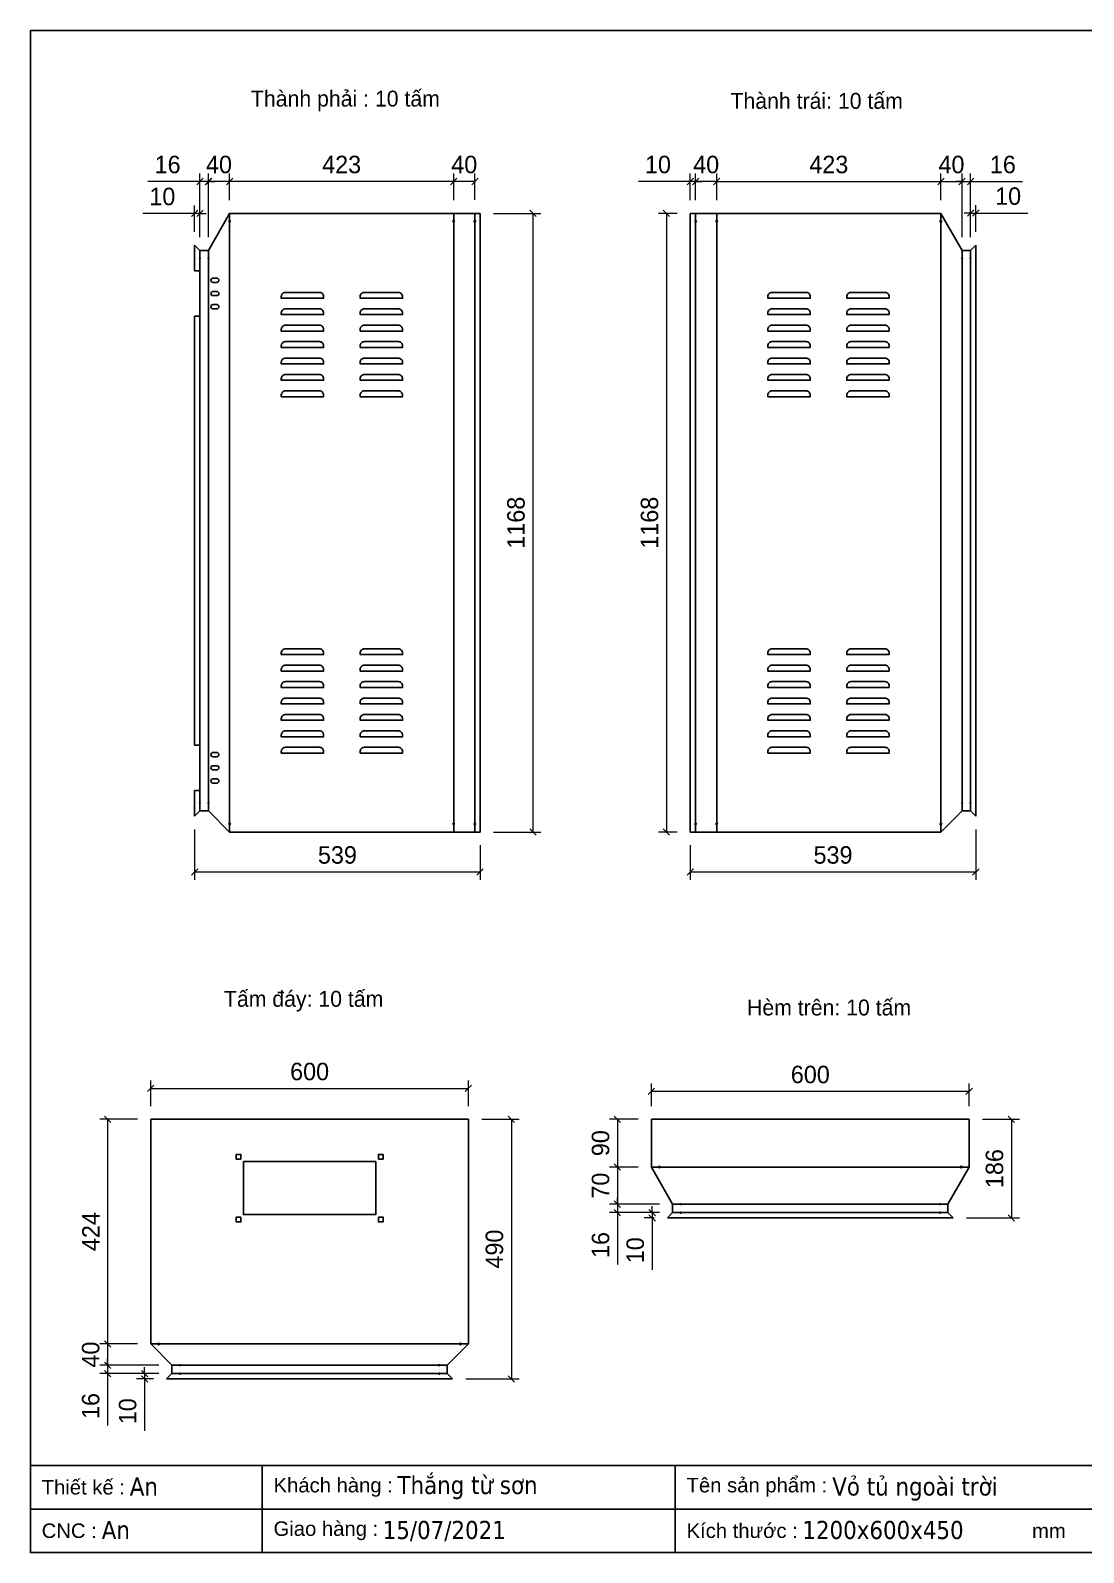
# Model space of a CAD drawing. Header units: millimetres. Extents: x 0 to 4065, y 0 to 2874.
# Drawn here: x 0 to 1989, y 0 to 2874 of the extents above; entities that cross this region are included whole.
import ezdxf
from ezdxf.enums import TextEntityAlignment as Align

# ---------------------------------------------------------------- set-up
doc = ezdxf.new("R2010")
doc.units = ezdxf.units.MM
doc.layers.add('CNC', color=7, linetype='Continuous')
doc.styles.add('Arial', font='arial.ttf')
doc.styles.add('Tahoma (Input Text)', font='tahoma.ttf')
doc.dimstyles.new('Dim-33', dxfattribs={"dimtxt": 33, "dimasz": 12, "dimexe": 15, "dimexo": 25, "dimgap": 15, "dimtad": 1, "dimdec": 0, "dimtxsty": 'Standard', "dimblk": 'OBLIQUE', "dimcen": 10, "dimclrd": 5, "dimclre": 5, "dimclrt": 3, "dimazin": 3, "dimtfac": 1, "dimtdec": 0, "dimtmove": 0, "dimatfit": 3, "dimldrblk": 'OPEN30', "dimlwd": 9, "dimlwe": 9})

# ---------------------------------------------------------------- blocks, each defined once
blk = doc.blocks.new('khungtenAsean2')
at = {"color": 7}
for p, q in [((2970, -1980), (0, -1980)), ((320, -1980), (320, -2100)), ((890, -1980), (890, -2100)), ((2020, -2040), (0, -2040))]:
    blk.add_line(p, q, dxfattribs=at)
blk.add_lwpolyline([(0, 0), (2970, 0), (2970, -2100), (0, -2100)], close=True, dxfattribs=at)
at = {"color": 2, "char_height": 20, "width": 917.634, "attachment_point": 4, "style": 'Arial'}
for s, insert in [('  Tên sản phẩm :', (890, -2010)), ('  Thiết kế :', (0, -2010)), ('  Khách hàng :', (320, -2010)), ('  Giao hàng :', (320, -2070)), ('  CNC :', (0, -2070)), ('  Kích thước :', (890, -2070)), ('mm', (1382.3, -2070))]:
    blk.add_mtext(s, dxfattribs=dict(at, insert=insert))
at = {"color": 1, "style": 'Tahoma (Input Text)', "flags": 8}
for tag, p in [('#03', (506.6, -2019.3)), ('#01', (137.1, -2021.3)), ('#05', (1106.6, -2021.3)), ('#07', (1834.7, -2021.3)), ('#09', (2146.7, -2021.3)), ('#02', (98.5, -2081.3)), ('#04', (486.1, -2081.3)), ('#06', (1065.3, -2081.3)), ('#08', (1817.4, -2081.3)), ('#10', (2146.7, -2081.3))]:
    blk.add_attdef(tag, p, '', height=25, dxfattribs=at)
blk.add_attdef('#11', text='', height=25, dxfattribs=at).set_placement((2915, -2067.3), align=Align.CENTER)
blk = doc.blocks.new('f3daunguoc')
at = {"layer": 'CNC', "color": 2, "lineweight": -3}
blk.add_circle((0, 0), 1.5, dxfattribs=at)
blk = doc.blocks.new('f2dauxuoi')
at = {"layer": 'CNC', "color": 2, "lineweight": -3}
blk.add_circle((0, 0), 1, dxfattribs=at)
blk = doc.blocks.new('*D6')
at = {"color": 0, "linetype": 'ByBlock', "lineweight": -2}
for p, q in [((1302.3, 2594.8), (1290.3, 2582.8)), ((1713.6, 2582.8), (1725.6, 2594.8))]:
    blk.add_line(p, q, dxfattribs=at)
at = {"color": 5, "lineweight": 9, "transparency": 16777216}
for p, q in [((1296.3, 2553.5), (1296.3, 2603.8)), ((1296.3, 2588.8), (1719.6, 2588.8)), ((1719.6, 2553.5), (1719.6, 2603.8))]:
    blk.add_line(p, q, dxfattribs=at)
at = {"layer": 'Defpoints', "color": 0, "transparency": 16777216}
for p in [(1719.6, 2588.8), (1296.3, 2528.5), (1719.6, 2528.5)]:
    blk.add_point(p, dxfattribs=at)
at = {"color": 3, "transparency": 16777216, "insert": (1507.9, 2620.7), "char_height": 33, "attachment_point": 5}
blk.add_mtext('423', dxfattribs=at)
blk = doc.blocks.new('_Oblique')
at = {"color": 0, "linetype": 'ByBlock', "lineweight": -2}
blk.add_line((-0.5, -0.5), (0.5, 0.5), dxfattribs=at)
blk = doc.blocks.new('_Open30')
at = {"color": 0, "linetype": 'ByBlock', "lineweight": -2}
for p, q in [((-1, 0.27), (0, 0)), ((0, 0), (-1, -0.27)), ((0, 0), (-1, 0))]:
    blk.add_line(p, q, dxfattribs=at)
blk = doc.blocks.new('*D7')
at = {"color": 0, "linetype": 'ByBlock', "lineweight": -2}
for p, q in [((1262.3, 2594.8), (1250.3, 2582.8)), ((1290.3, 2582.8), (1302.3, 2594.8))]:
    blk.add_line(p, q, dxfattribs=at)
at = {"color": 5, "lineweight": 9, "transparency": 16777216}
for p, q in [((1256.3, 2553.5), (1256.3, 2603.8)), ((1296.3, 2588.8), (1256.3, 2588.8)), ((1296.3, 2553.5), (1296.3, 2603.8))]:
    blk.add_line(p, q, dxfattribs=at)
at = {"layer": 'Defpoints', "color": 0, "transparency": 16777216}
for p in [(1256.3, 2588.8), (1256.3, 2528.5), (1296.3, 2528.5)]:
    blk.add_point(p, dxfattribs=at)
at = {"color": 3, "transparency": 16777216, "insert": (1276.3, 2620.7), "char_height": 33, "attachment_point": 5}
blk.add_mtext('40', dxfattribs=at)
blk = doc.blocks.new('*D8')
at = {"color": 5, "lineweight": 9, "transparency": 16777216}
for p, q in [((1246.3, 2588.8), (1148.2, 2588.8)), ((1246.3, 2553.5), (1246.3, 2603.8)), ((1256.3, 2588.8), (1246.3, 2588.8)), ((1256.3, 2553.5), (1256.3, 2603.8)), ((1256.3, 2588.8), (1268.3, 2588.8))]:
    blk.add_line(p, q, dxfattribs=at)
at = {"color": 0, "linetype": 'ByBlock', "lineweight": -2}
for p, q in [((1240.3, 2582.8), (1252.3, 2594.8)), ((1262.3, 2594.8), (1250.3, 2582.8))]:
    blk.add_line(p, q, dxfattribs=at)
at = {"layer": 'Defpoints', "color": 0, "transparency": 16777216}
for p in [(1246.3, 2588.8), (1246.3, 2528.5), (1256.3, 2528.5)]:
    blk.add_point(p, dxfattribs=at)
at = {"color": 3, "transparency": 16777216, "insert": (1185.2, 2620.7), "char_height": 33, "attachment_point": 5}
blk.add_mtext('10', dxfattribs=at)
blk = doc.blocks.new('*D9')
at = {"color": 0, "linetype": 'ByBlock', "lineweight": -2}
for p, q in [((1725.6, 2594.8), (1713.6, 2582.8)), ((1753.6, 2582.8), (1765.6, 2594.8))]:
    blk.add_line(p, q, dxfattribs=at)
at = {"color": 5, "lineweight": 9, "transparency": 16777216}
for p, q in [((1719.6, 2553.5), (1719.6, 2603.8)), ((1719.6, 2588.8), (1759.6, 2588.8)), ((1759.6, 2483.5), (1759.6, 2603.8))]:
    blk.add_line(p, q, dxfattribs=at)
at = {"layer": 'Defpoints', "color": 0, "transparency": 16777216}
for p in [(1759.6, 2588.8), (1719.6, 2528.5), (1759.6, 2458.5)]:
    blk.add_point(p, dxfattribs=at)
at = {"color": 3, "transparency": 16777216, "insert": (1739.6, 2620.7), "char_height": 33, "attachment_point": 5}
blk.add_mtext('40', dxfattribs=at)
blk = doc.blocks.new('*D10')
at = {"color": 5, "lineweight": 9, "transparency": 16777216}
for p, q in [((1759.6, 2588.8), (1747.6, 2588.8)), ((1759.6, 2483.5), (1759.6, 2603.8)), ((1759.6, 2588.8), (1775.6, 2588.8)), ((1775.6, 2483.5), (1775.6, 2603.8)), ((1775.6, 2588.8), (1873.7, 2588.8))]:
    blk.add_line(p, q, dxfattribs=at)
at = {"color": 0, "linetype": 'ByBlock', "lineweight": -2}
for p, q in [((1753.6, 2582.8), (1765.6, 2594.8)), ((1781.6, 2594.8), (1769.6, 2582.8))]:
    blk.add_line(p, q, dxfattribs=at)
at = {"layer": 'Defpoints', "color": 0, "transparency": 16777216}
for p in [(1775.6, 2588.8), (1759.6, 2458.5), (1775.6, 2458.5)]:
    blk.add_point(p, dxfattribs=at)
at = {"color": 3, "transparency": 16777216, "insert": (1836.6, 2620.7), "char_height": 33, "attachment_point": 5}
blk.add_mtext('16', dxfattribs=at)
blk = doc.blocks.new('*D11')
at = {"color": 5, "lineweight": 9, "transparency": 16777216}
for p, q in [((1775.6, 2529.2), (1763.6, 2529.2)), ((1775.6, 2483.5), (1775.6, 2544.2)), ((1775.6, 2529.2), (1785.6, 2529.2)), ((1785.6, 2493.5), (1785.6, 2544.2)), ((1785.6, 2529.2), (1883.6, 2529.2))]:
    blk.add_line(p, q, dxfattribs=at)
at = {"color": 0, "linetype": 'ByBlock', "lineweight": -2}
for p, q in [((1769.6, 2523.2), (1781.6, 2535.2)), ((1791.6, 2535.2), (1779.6, 2523.2))]:
    blk.add_line(p, q, dxfattribs=at)
at = {"layer": 'Defpoints', "color": 0, "transparency": 16777216}
for p in [(1785.6, 2529.2), (1775.6, 2458.5), (1785.6, 2468.5)]:
    blk.add_point(p, dxfattribs=at)
at = {"color": 3, "transparency": 16777216, "insert": (1846.6, 2561), "char_height": 33, "attachment_point": 5}
blk.add_mtext('10', dxfattribs=at)
blk = doc.blocks.new('*D12')
at = {"color": 0, "linetype": 'ByBlock', "lineweight": -2}
for p, q in [((805.4, 2594.8), (793.4, 2582.8)), ((833.4, 2582.8), (845.4, 2594.8))]:
    blk.add_line(p, q, dxfattribs=at)
at = {"color": 5, "lineweight": 9, "transparency": 16777216}
for p, q in [((799.4, 2553.5), (799.4, 2603.8)), ((839.4, 2588.8), (799.4, 2588.8)), ((839.4, 2554.2), (839.4, 2603.8))]:
    blk.add_line(p, q, dxfattribs=at)
at = {"layer": 'Defpoints', "color": 0, "transparency": 16777216}
for p in [(799.4, 2588.8), (839.4, 2529.2), (799.4, 2528.5)]:
    blk.add_point(p, dxfattribs=at)
at = {"color": 3, "transparency": 16777216, "insert": (819.4, 2620.7), "char_height": 33, "attachment_point": 5}
blk.add_mtext('40', dxfattribs=at)
blk = doc.blocks.new('*D13')
at = {"color": 0, "linetype": 'ByBlock', "lineweight": -2}
for p, q in [((382.1, 2594.8), (370.1, 2582.8)), ((793.4, 2582.8), (805.4, 2594.8))]:
    blk.add_line(p, q, dxfattribs=at)
at = {"color": 5, "lineweight": 9, "transparency": 16777216}
for p, q in [((376.1, 2553.5), (376.1, 2603.8)), ((799.4, 2588.8), (376.1, 2588.8)), ((799.4, 2553.5), (799.4, 2603.8))]:
    blk.add_line(p, q, dxfattribs=at)
at = {"layer": 'Defpoints', "color": 0, "transparency": 16777216}
for p in [(376.1, 2588.8), (376.1, 2528.5), (799.4, 2528.5)]:
    blk.add_point(p, dxfattribs=at)
at = {"color": 3, "transparency": 16777216, "insert": (587.8, 2620.7), "char_height": 33, "attachment_point": 5}
blk.add_mtext('423', dxfattribs=at)
blk = doc.blocks.new('*D14')
at = {"color": 0, "linetype": 'ByBlock', "lineweight": -2}
for p, q in [((342.1, 2594.8), (330.1, 2582.8)), ((370.1, 2582.8), (382.1, 2594.8))]:
    blk.add_line(p, q, dxfattribs=at)
at = {"color": 5, "lineweight": 9, "transparency": 16777216}
for p, q in [((336.1, 2483.5), (336.1, 2603.8)), ((376.1, 2588.8), (336.1, 2588.8)), ((376.1, 2553.5), (376.1, 2603.8))]:
    blk.add_line(p, q, dxfattribs=at)
at = {"layer": 'Defpoints', "color": 0, "transparency": 16777216}
for p in [(336.1, 2588.8), (376.1, 2528.5), (336.1, 2458.5)]:
    blk.add_point(p, dxfattribs=at)
at = {"color": 3, "transparency": 16777216, "insert": (356.1, 2620.7), "char_height": 33, "attachment_point": 5}
blk.add_mtext('40', dxfattribs=at)
blk = doc.blocks.new('*D15')
at = {"color": 5, "lineweight": 9, "transparency": 16777216}
for p, q in [((320.1, 2588.8), (222, 2588.8)), ((320.1, 2483.5), (320.1, 2603.8)), ((336.5, 2588.8), (320.1, 2588.8)), ((336.5, 2484.1), (336.5, 2603.8)), ((336.5, 2588.8), (348.5, 2588.8))]:
    blk.add_line(p, q, dxfattribs=at)
at = {"color": 0, "linetype": 'ByBlock', "lineweight": -2}
for p, q in [((314.1, 2582.8), (326.1, 2594.8)), ((342.5, 2594.8), (330.5, 2582.8))]:
    blk.add_line(p, q, dxfattribs=at)
at = {"layer": 'Defpoints', "color": 0, "transparency": 16777216}
for p in [(320.1, 2588.8), (320.1, 2458.5), (336.5, 2459.1)]:
    blk.add_point(p, dxfattribs=at)
at = {"color": 3, "transparency": 16777216, "insert": (259.1, 2620.7), "char_height": 33, "attachment_point": 5}
blk.add_mtext('16', dxfattribs=at)
blk = doc.blocks.new('*D16')
at = {"color": 0, "linetype": 'ByBlock', "lineweight": -2}
for p, q in [((304.1, 2522.4), (316.1, 2534.4)), ((326.1, 2534.4), (314.1, 2522.4))]:
    blk.add_line(p, q, dxfattribs=at)
at = {"color": 5, "lineweight": 9, "transparency": 16777216}
for p, q in [((310.1, 2493.5), (310.1, 2543.4)), ((320.1, 2483.5), (320.1, 2543.4)), ((310.1, 2528.4), (212.1, 2528.4)), ((320.1, 2528.4), (310.1, 2528.4)), ((320.1, 2528.4), (332.1, 2528.4))]:
    blk.add_line(p, q, dxfattribs=at)
at = {"layer": 'Defpoints', "color": 0, "transparency": 16777216}
for p in [(310.1, 2528.4), (310.1, 2468.5), (320.1, 2458.5)]:
    blk.add_point(p, dxfattribs=at)
at = {"color": 3, "transparency": 16777216, "insert": (249.1, 2560.3), "char_height": 33, "attachment_point": 5}
blk.add_mtext('10', dxfattribs=at)
blk = doc.blocks.new('*D17')
at = {"color": 5, "lineweight": 9, "transparency": 16777216}
for p, q in [((310.1, 1365.5), (310.1, 1270.1)), ((849.4, 1335.5), (849.4, 1270.1)), ((310.1, 1285.1), (849.4, 1285.1))]:
    blk.add_line(p, q, dxfattribs=at)
at = {"color": 0, "linetype": 'ByBlock', "lineweight": -2}
for p, q in [((316.1, 1291.1), (304.1, 1279.1)), ((843.4, 1279.1), (855.4, 1291.1))]:
    blk.add_line(p, q, dxfattribs=at)
at = {"layer": 'Defpoints', "color": 0, "transparency": 16777216}
for p in [(310.1, 1390.5), (849.4, 1360.5), (849.4, 1285.1)]:
    blk.add_point(p, dxfattribs=at)
at = {"color": 3, "transparency": 16777216, "insert": (579.8, 1317), "char_height": 33, "attachment_point": 5}
blk.add_mtext('539', dxfattribs=at)
blk = doc.blocks.new('*D18')
at = {"color": 5, "lineweight": 9, "transparency": 16777216}
for p, q in [((1785.6, 1365.5), (1785.6, 1270.1)), ((1246.3, 1335.5), (1246.3, 1270.1)), ((1246.3, 1285.1), (1785.6, 1285.1))]:
    blk.add_line(p, q, dxfattribs=at)
at = {"color": 0, "linetype": 'ByBlock', "lineweight": -2}
for p, q in [((1252.3, 1291.1), (1240.3, 1279.1)), ((1779.6, 1279.1), (1791.6, 1291.1))]:
    blk.add_line(p, q, dxfattribs=at)
at = {"layer": 'Defpoints', "color": 0, "transparency": 16777216}
for p in [(1785.6, 1390.5), (1246.3, 1360.5), (1785.6, 1285.1)]:
    blk.add_point(p, dxfattribs=at)
at = {"color": 3, "transparency": 16777216, "insert": (1515.9, 1317), "char_height": 33, "attachment_point": 5}
blk.add_mtext('539', dxfattribs=at)
blk = doc.blocks.new('*D19')
at = {"color": 0, "linetype": 'ByBlock', "lineweight": -2}
for p, q in [((955.1, 2522.5), (943.1, 2534.5)), ((943.1, 1366.5), (955.1, 1354.5))]:
    blk.add_line(p, q, dxfattribs=at)
at = {"color": 5, "lineweight": 9, "transparency": 16777216}
for p, q in [((874.4, 2528.5), (964.1, 2528.5)), ((949.1, 2528.5), (949.1, 1360.5)), ((874.4, 1360.5), (964.1, 1360.5))]:
    blk.add_line(p, q, dxfattribs=at)
at = {"layer": 'Defpoints', "color": 0, "transparency": 16777216}
for p in [(849.4, 2528.5), (849.4, 1360.5), (949.1, 1360.5)]:
    blk.add_point(p, dxfattribs=at)
at = {"color": 3, "transparency": 16777216, "insert": (917.2, 1944.5), "char_height": 33, "attachment_point": 5, "rotation": 90}
blk.add_mtext('1168', dxfattribs=at)
blk = doc.blocks.new('*D20')
at = {"color": 0, "linetype": 'ByBlock', "lineweight": -2}
for p, q in [((1207.2, 2522.5), (1195.2, 2534.5)), ((1195.2, 1366.5), (1207.2, 1354.5))]:
    blk.add_line(p, q, dxfattribs=at)
at = {"color": 5, "lineweight": 9, "transparency": 16777216}
for p, q in [((1221.3, 2528.5), (1186.2, 2528.5)), ((1201.2, 2528.5), (1201.2, 1360.5)), ((1221.3, 1360.5), (1186.2, 1360.5))]:
    blk.add_line(p, q, dxfattribs=at)
at = {"layer": 'Defpoints', "color": 0, "transparency": 16777216}
for p in [(1246.3, 2528.5), (1201.2, 1360.5), (1246.3, 1360.5)]:
    blk.add_point(p, dxfattribs=at)
at = {"color": 3, "transparency": 16777216, "insert": (1169.4, 1944.5), "char_height": 33, "attachment_point": 5, "rotation": 90}
blk.add_mtext('1168', dxfattribs=at)
blk = doc.blocks.new('*D21')
at = {"color": 5, "lineweight": 9, "transparency": 16777216}
for p, q in [((202.3, 818.1), (130.8, 818.1)), ((145.8, 818.1), (145.8, 393.8)), ((202.3, 393.8), (130.8, 393.8))]:
    blk.add_line(p, q, dxfattribs=at)
at = {"color": 0, "linetype": 'ByBlock', "lineweight": -2}
for p, q in [((151.8, 812.1), (139.8, 824.1)), ((139.8, 399.8), (151.8, 387.8))]:
    blk.add_line(p, q, dxfattribs=at)
at = {"layer": 'Defpoints', "color": 0, "transparency": 16777216}
for p in [(227.3, 818.1), (145.8, 393.8), (227.3, 393.8)]:
    blk.add_point(p, dxfattribs=at)
at = {"color": 3, "transparency": 16777216, "insert": (114.2, 606), "char_height": 33, "attachment_point": 5, "rotation": 90}
blk.add_mtext('424', dxfattribs=at)
blk = doc.blocks.new('*D22')
at = {"color": 5, "lineweight": 9, "transparency": 16777216}
for p, q in [((202.3, 393.8), (130.8, 393.8)), ((145.8, 393.8), (145.8, 353.8)), ((242.3, 353.8), (130.8, 353.8))]:
    blk.add_line(p, q, dxfattribs=at)
at = {"color": 0, "linetype": 'ByBlock', "lineweight": -2}
for p, q in [((151.8, 387.8), (139.8, 399.8)), ((139.8, 359.8), (151.8, 347.8))]:
    blk.add_line(p, q, dxfattribs=at)
at = {"layer": 'Defpoints', "color": 0, "transparency": 16777216}
for p in [(227.3, 393.8), (145.8, 353.8), (267.3, 353.8)]:
    blk.add_point(p, dxfattribs=at)
at = {"color": 3, "transparency": 16777216, "insert": (113.9, 373.8), "char_height": 33, "attachment_point": 5, "rotation": 90}
blk.add_mtext('40', dxfattribs=at)
blk = doc.blocks.new('*D23')
at = {"color": 5, "lineweight": 9, "transparency": 16777216}
for p, q in [((242.3, 353.8), (130.8, 353.8)), ((145.8, 353.8), (145.8, 365.8)), ((145.8, 353.8), (145.8, 337.8)), ((242.3, 337.8), (130.8, 337.8)), ((145.8, 337.8), (145.8, 239.7))]:
    blk.add_line(p, q, dxfattribs=at)
at = {"color": 0, "linetype": 'ByBlock', "lineweight": -2}
for p, q in [((139.8, 359.8), (151.8, 347.8)), ((151.8, 331.8), (139.8, 343.8))]:
    blk.add_line(p, q, dxfattribs=at)
at = {"layer": 'Defpoints', "color": 0, "transparency": 16777216}
for p in [(267.3, 353.8), (145.8, 337.8), (267.3, 337.8)]:
    blk.add_point(p, dxfattribs=at)
at = {"color": 3, "transparency": 16777216, "insert": (113.9, 276.7), "char_height": 33, "attachment_point": 5, "rotation": 90}
blk.add_mtext('16', dxfattribs=at)
blk = doc.blocks.new('*D24')
at = {"color": 5, "lineweight": 9, "transparency": 16777216}
for p, q in [((215.5, 337.8), (215.5, 349.8)), ((242.3, 337.8), (200.5, 337.8)), ((232.3, 327.8), (200.5, 327.8)), ((215.5, 337.8), (215.5, 327.8)), ((215.5, 327.8), (215.5, 229.8))]:
    blk.add_line(p, q, dxfattribs=at)
at = {"color": 0, "linetype": 'ByBlock', "lineweight": -2}
for p, q in [((209.5, 343.8), (221.5, 331.8)), ((221.5, 321.8), (209.5, 333.8))]:
    blk.add_line(p, q, dxfattribs=at)
at = {"layer": 'Defpoints', "color": 0, "transparency": 16777216}
for p in [(215.5, 327.8), (257.3, 327.8), (267.3, 337.8)]:
    blk.add_point(p, dxfattribs=at)
at = {"color": 3, "transparency": 16777216, "insert": (183.7, 266.8), "char_height": 33, "attachment_point": 5, "rotation": 90}
blk.add_mtext('10', dxfattribs=at)
blk = doc.blocks.new('*D25')
at = {"color": 5, "lineweight": 9, "transparency": 16777216}
for p, q in [((227.3, 843.1), (227.3, 891.3)), ((827.3, 843.1), (827.3, 891.3)), ((227.3, 876.3), (827.3, 876.3))]:
    blk.add_line(p, q, dxfattribs=at)
at = {"color": 0, "linetype": 'ByBlock', "lineweight": -2}
for p, q in [((233.3, 882.3), (221.3, 870.3)), ((821.3, 870.3), (833.3, 882.3))]:
    blk.add_line(p, q, dxfattribs=at)
at = {"layer": 'Defpoints', "color": 0, "transparency": 16777216}
for p in [(827.3, 876.3), (227.3, 818.1), (827.3, 818.1)]:
    blk.add_point(p, dxfattribs=at)
at = {"color": 3, "transparency": 16777216, "insert": (527.3, 908.1), "char_height": 33, "attachment_point": 5}
blk.add_mtext('600', dxfattribs=at)
blk = doc.blocks.new('*D26')
at = {"color": 5, "lineweight": 9, "transparency": 16777216}
for p, q in [((852.3, 818.1), (923.3, 818.1)), ((908.3, 818.1), (908.3, 327.8)), ((822.3, 327.8), (923.3, 327.8))]:
    blk.add_line(p, q, dxfattribs=at)
at = {"color": 0, "linetype": 'ByBlock', "lineweight": -2}
for p, q in [((914.3, 812.1), (902.3, 824.1)), ((902.3, 333.8), (914.3, 321.8))]:
    blk.add_line(p, q, dxfattribs=at)
at = {"layer": 'Defpoints', "color": 0, "transparency": 16777216}
for p in [(827.3, 818.1), (797.3, 327.8), (908.3, 327.8)]:
    blk.add_point(p, dxfattribs=at)
at = {"color": 3, "transparency": 16777216, "insert": (876.5, 573), "char_height": 33, "attachment_point": 5, "rotation": 90}
blk.add_mtext('490', dxfattribs=at)
blk = doc.blocks.new('*D27')
at = {"color": 0, "linetype": 'ByBlock', "lineweight": -2}
for p, q in [((1179, 876.6), (1167, 864.6)), ((1767, 864.6), (1779, 876.6))]:
    blk.add_line(p, q, dxfattribs=at)
at = {"color": 5, "lineweight": 9, "transparency": 16777216}
for p, q in [((1173, 843.1), (1173, 885.6)), ((1773, 870.6), (1173, 870.6)), ((1773, 843.1), (1773, 885.6))]:
    blk.add_line(p, q, dxfattribs=at)
at = {"layer": 'Defpoints', "color": 0, "transparency": 16777216}
for p in [(1173, 870.6), (1173, 818.1), (1773, 818.1)]:
    blk.add_point(p, dxfattribs=at)
at = {"color": 3, "transparency": 16777216, "insert": (1473, 902.5), "char_height": 33, "attachment_point": 5}
blk.add_mtext('600', dxfattribs=at)
blk = doc.blocks.new('*D28')
at = {"color": 5, "lineweight": 9, "transparency": 16777216}
for p, q in [((1148, 818.1), (1093.7, 818.1)), ((1108.7, 818.1), (1108.7, 727.8)), ((1148, 727.8), (1093.7, 727.8))]:
    blk.add_line(p, q, dxfattribs=at)
at = {"color": 0, "linetype": 'ByBlock', "lineweight": -2}
for p, q in [((1114.7, 812.1), (1102.7, 824.1)), ((1102.7, 733.8), (1114.7, 721.8))]:
    blk.add_line(p, q, dxfattribs=at)
at = {"layer": 'Defpoints', "color": 0, "transparency": 16777216}
for p in [(1173, 818.1), (1108.7, 727.8), (1173, 727.8)]:
    blk.add_point(p, dxfattribs=at)
at = {"color": 3, "transparency": 16777216, "insert": (1076.9, 773), "char_height": 33, "attachment_point": 5, "rotation": 90}
blk.add_mtext('90', dxfattribs=at)
blk = doc.blocks.new('*D29')
at = {"color": 5, "lineweight": 9, "transparency": 16777216}
for p, q in [((1148, 727.8), (1093.7, 727.8)), ((1108.7, 727.8), (1108.7, 657.8)), ((1188, 657.8), (1093.7, 657.8))]:
    blk.add_line(p, q, dxfattribs=at)
at = {"color": 0, "linetype": 'ByBlock', "lineweight": -2}
for p, q in [((1114.7, 721.8), (1102.7, 733.8)), ((1102.7, 663.8), (1114.7, 651.8))]:
    blk.add_line(p, q, dxfattribs=at)
at = {"layer": 'Defpoints', "color": 0, "transparency": 16777216}
for p in [(1173, 727.8), (1108.7, 657.8), (1213, 657.8)]:
    blk.add_point(p, dxfattribs=at)
at = {"color": 3, "transparency": 16777216, "insert": (1076.9, 692.8), "char_height": 33, "attachment_point": 5, "rotation": 90}
blk.add_mtext('70', dxfattribs=at)
blk = doc.blocks.new('*D30')
at = {"color": 0, "linetype": 'ByBlock', "lineweight": -2}
for p, q in [((1102.7, 663.8), (1114.7, 651.8)), ((1114.7, 635.8), (1102.7, 647.8))]:
    blk.add_line(p, q, dxfattribs=at)
at = {"color": 5, "lineweight": 9, "transparency": 16777216}
for p, q in [((1108.7, 657.8), (1108.7, 669.8)), ((1188, 657.8), (1093.7, 657.8)), ((1188, 641.8), (1093.7, 641.8)), ((1108.7, 657.8), (1108.7, 641.8)), ((1108.7, 641.8), (1108.7, 543.7))]:
    blk.add_line(p, q, dxfattribs=at)
at = {"layer": 'Defpoints', "color": 0, "transparency": 16777216}
for p in [(1108.7, 641.8), (1213, 657.8), (1213, 641.8)]:
    blk.add_point(p, dxfattribs=at)
at = {"color": 3, "transparency": 16777216, "insert": (1076.9, 580.7), "char_height": 33, "attachment_point": 5, "rotation": 90}
blk.add_mtext('16', dxfattribs=at)
blk = doc.blocks.new('*D31')
at = {"color": 5, "lineweight": 9, "transparency": 16777216}
for p, q in [((1188, 641.8), (1159.3, 641.8)), ((1174.3, 641.8), (1174.3, 653.8)), ((1174.3, 641.8), (1174.3, 631.8)), ((1178, 631.8), (1159.3, 631.8)), ((1174.3, 631.8), (1174.3, 533.8))]:
    blk.add_line(p, q, dxfattribs=at)
at = {"color": 0, "linetype": 'ByBlock', "lineweight": -2}
for p, q in [((1168.3, 647.8), (1180.3, 635.8)), ((1180.3, 625.8), (1168.3, 637.8))]:
    blk.add_line(p, q, dxfattribs=at)
at = {"layer": 'Defpoints', "color": 0, "transparency": 16777216}
for p in [(1213, 641.8), (1174.3, 631.8), (1203, 631.8)]:
    blk.add_point(p, dxfattribs=at)
at = {"color": 3, "transparency": 16777216, "insert": (1142.4, 570.8), "char_height": 33, "attachment_point": 5, "rotation": 90}
blk.add_mtext('10', dxfattribs=at)
blk = doc.blocks.new('*D32')
at = {"color": 5, "lineweight": 9, "transparency": 16777216}
for p, q in [((1798, 818.1), (1867.8, 818.1)), ((1852.8, 818.1), (1852.8, 631.8)), ((1768, 631.8), (1867.8, 631.8))]:
    blk.add_line(p, q, dxfattribs=at)
at = {"color": 0, "linetype": 'ByBlock', "lineweight": -2}
for p, q in [((1858.8, 812.1), (1846.8, 824.1)), ((1846.8, 637.8), (1858.8, 625.8))]:
    blk.add_line(p, q, dxfattribs=at)
at = {"layer": 'Defpoints', "color": 0, "transparency": 16777216}
for p in [(1773, 818.1), (1743, 631.8), (1852.8, 631.8)]:
    blk.add_point(p, dxfattribs=at)
at = {"color": 3, "transparency": 16777216, "insert": (1821, 725), "char_height": 33, "attachment_point": 5, "rotation": 90}
blk.add_mtext('186', dxfattribs=at)

msp = doc.modelspace()

# ---------------------------------------------------------------- linework, layer by layer
at = {"color": 7}
for p, q in [((376.1, 2528.5), (336.1, 2458.5)), ((376.1, 2528.5), (376.1, 1360.5)), ((799.4, 2528.5), (799.4, 1360.5)), ((839.4, 2528.5), (839.4, 1360.5)), ((849.4, 2528.5), (849.4, 1360.5)), ((1246.3, 2528.5), (1246.3, 1360.5)), ((1256.3, 2528.5), (1256.3, 1360.5)), ((1296.3, 2528.5), (1296.3, 1360.5)), ((1719.6, 2528.5), (1719.6, 1360.5)), ((1719.6, 2528.5), (1759.6, 2458.5)), ((310.1, 2468.5), (320.1, 2458.5)), ((310.1, 2468.5), (310.1, 2419.8)), ((336.1, 2458.5), (320.1, 2458.5)), ((320.1, 2458.5), (320.1, 1400.5)), ((336.1, 2458.5), (336.1, 1400.5)), ((1759.6, 2458.5), (1775.6, 2458.5)), ((1759.6, 2458.5), (1759.6, 1400.5)), ((1785.6, 2468.5), (1775.6, 2458.5)), ((1775.6, 2458.5), (1775.6, 1400.5)), ((1785.6, 2468.5), (1785.6, 1390.5)), ((320.1, 2419.8), (310.1, 2419.8)), ((320.1, 2334.8), (310.1, 2334.8)), ((310.1, 2334.8), (310.1, 1524.2)), ((320.1, 1524.2), (310.1, 1524.2)), ((320.1, 1439.2), (310.1, 1439.2)), ((310.1, 1439.2), (310.1, 1390.5)), ((310.1, 1390.5), (320.1, 1400.5)), ((320.1, 1400.5), (336.1, 1400.5)), ((376.1, 1360.5), (336.1, 1400.5)), ((1719.6, 1360.5), (1759.6, 1400.5)), ((1775.6, 1400.5), (1759.6, 1400.5)), ((1785.6, 1390.5), (1775.6, 1400.5)), ((227.3, 818.1), (827.3, 818.1)), ((1173, 818.1), (1773, 818.1)), ((1173, 727.8), (1773, 727.8)), ((1173, 727.8), (1213, 657.8)), ((1773, 727.8), (1733, 657.8)), ((1203, 631.8), (1213, 641.8)), ((1213, 657.8), (1213, 641.8)), ((1213, 657.8), (1733, 657.8)), ((1213, 641.8), (1733, 641.8)), ((1733, 641.8), (1733, 657.8)), ((1743, 631.8), (1733, 641.8)), ((1203, 631.8), (1743, 631.8)), ((227.3, 393.8), (827.3, 393.8)), ((227.3, 393.8), (267.3, 353.8)), ((827.3, 393.8), (787.3, 353.8)), ((267.3, 353.8), (267.3, 337.8)), ((267.3, 353.8), (787.3, 353.8)), ((787.3, 337.8), (787.3, 353.8)), ((257.3, 327.8), (267.3, 337.8)), ((257.3, 327.8), (797.3, 327.8)), ((267.3, 337.8), (787.3, 337.8)), ((797.3, 327.8), (787.3, 337.8))]:
    msp.add_line(p, q, dxfattribs=at)
for points in [[(849.4, 2528.5), (376.1, 2528.5)], [(1246.3, 2528.5), (1719.6, 2528.5)], [(376.1, 1360.5), (849.4, 1360.5)], [(1719.6, 1360.5), (1246.3, 1360.5)], [(227.3, 818.1), (227.3, 393.8)], [(827.3, 393.8), (827.3, 818.1)], [(1173, 818.1), (1173, 727.8)], [(1773, 727.8), (1773, 818.1)]]:
    msp.add_lwpolyline(points, dxfattribs=at)
at = {"color": 2}
for points in [[(344.9, 2398.3, -1), (344.9, 2406.3), (351.9, 2406.3, -1), (351.9, 2398.3)], [(344.9, 2373.3, -1), (344.9, 2381.3), (351.9, 2381.3, -1), (351.9, 2373.3)], [(545.8, 2379.5), (481.8, 2379.5, 0.414214), (473.8, 2371.5), (473.8, 2368.5), (553.8, 2368.5), (553.8, 2371.5, 0.414214)], [(630.8, 2379.5), (694.8, 2379.5, -0.414214), (702.8, 2371.5), (702.8, 2368.5), (622.8, 2368.5), (622.8, 2371.5, -0.414214)], [(1464.9, 2379.5), (1400.9, 2379.5, 0.414214), (1392.9, 2371.5), (1392.9, 2368.5), (1472.9, 2368.5), (1472.9, 2371.5, 0.414214)], [(1549.9, 2379.5), (1613.9, 2379.5, -0.414214), (1621.9, 2371.5), (1621.9, 2368.5), (1541.9, 2368.5), (1541.9, 2371.5, -0.414214)], [(344.9, 2348.3, -1), (344.9, 2356.3), (351.9, 2356.3, -1), (351.9, 2348.3)], [(545.8, 2348.5), (481.8, 2348.5, 0.414214), (473.8, 2340.5), (473.8, 2337.5), (553.8, 2337.5), (553.8, 2340.5, 0.414214)], [(630.8, 2348.5), (694.8, 2348.5, -0.414214), (702.8, 2340.5), (702.8, 2337.5), (622.8, 2337.5), (622.8, 2340.5, -0.414214)], [(1464.9, 2348.5), (1400.9, 2348.5, 0.414214), (1392.9, 2340.5), (1392.9, 2337.5), (1472.9, 2337.5), (1472.9, 2340.5, 0.414214)], [(1549.9, 2348.5), (1613.9, 2348.5, -0.414214), (1621.9, 2340.5), (1621.9, 2337.5), (1541.9, 2337.5), (1541.9, 2340.5, -0.414214)], [(545.8, 2317.5), (481.8, 2317.5, 0.414214), (473.8, 2309.5), (473.8, 2306.5), (553.8, 2306.5), (553.8, 2309.5, 0.414214)], [(630.8, 2317.5), (694.8, 2317.5, -0.414214), (702.8, 2309.5), (702.8, 2306.5), (622.8, 2306.5), (622.8, 2309.5, -0.414214)], [(1464.9, 2317.5), (1400.9, 2317.5, 0.414214), (1392.9, 2309.5), (1392.9, 2306.5), (1472.9, 2306.5), (1472.9, 2309.5, 0.414214)], [(1549.9, 2317.5), (1613.9, 2317.5, -0.414214), (1621.9, 2309.5), (1621.9, 2306.5), (1541.9, 2306.5), (1541.9, 2309.5, -0.414214)], [(545.8, 2286.5), (481.8, 2286.5, 0.414214), (473.8, 2278.5), (473.8, 2275.5), (553.8, 2275.5), (553.8, 2278.5, 0.414214)], [(630.8, 2286.5), (694.8, 2286.5, -0.414214), (702.8, 2278.5), (702.8, 2275.5), (622.8, 2275.5), (622.8, 2278.5, -0.414214)], [(1464.9, 2286.5), (1400.9, 2286.5, 0.414214), (1392.9, 2278.5), (1392.9, 2275.5), (1472.9, 2275.5), (1472.9, 2278.5, 0.414214)], [(1549.9, 2286.5), (1613.9, 2286.5, -0.414214), (1621.9, 2278.5), (1621.9, 2275.5), (1541.9, 2275.5), (1541.9, 2278.5, -0.414214)], [(545.8, 2255.5), (481.8, 2255.5, 0.414214), (473.8, 2247.5), (473.8, 2244.5), (553.8, 2244.5), (553.8, 2247.5, 0.414214)], [(630.8, 2255.5), (694.8, 2255.5, -0.414214), (702.8, 2247.5), (702.8, 2244.5), (622.8, 2244.5), (622.8, 2247.5, -0.414214)], [(1464.9, 2255.5), (1400.9, 2255.5, 0.414214), (1392.9, 2247.5), (1392.9, 2244.5), (1472.9, 2244.5), (1472.9, 2247.5, 0.414214)], [(1549.9, 2255.5), (1613.9, 2255.5, -0.414214), (1621.9, 2247.5), (1621.9, 2244.5), (1541.9, 2244.5), (1541.9, 2247.5, -0.414214)], [(545.8, 2224.5), (481.8, 2224.5, 0.414214), (473.8, 2216.5), (473.8, 2213.5), (553.8, 2213.5), (553.8, 2216.5, 0.414214)], [(630.8, 2224.5), (694.8, 2224.5, -0.414214), (702.8, 2216.5), (702.8, 2213.5), (622.8, 2213.5), (622.8, 2216.5, -0.414214)], [(1464.9, 2224.5), (1400.9, 2224.5, 0.414214), (1392.9, 2216.5), (1392.9, 2213.5), (1472.9, 2213.5), (1472.9, 2216.5, 0.414214)], [(1549.9, 2224.5), (1613.9, 2224.5, -0.414214), (1621.9, 2216.5), (1621.9, 2213.5), (1541.9, 2213.5), (1541.9, 2216.5, -0.414214)], [(545.8, 2193.5), (481.8, 2193.5, 0.414214), (473.8, 2185.5), (473.8, 2182.5), (553.8, 2182.5), (553.8, 2185.5, 0.414214)], [(630.8, 2193.5), (694.8, 2193.5, -0.414214), (702.8, 2185.5), (702.8, 2182.5), (622.8, 2182.5), (622.8, 2185.5, -0.414214)], [(1464.9, 2193.5), (1400.9, 2193.5, 0.414214), (1392.9, 2185.5), (1392.9, 2182.5), (1472.9, 2182.5), (1472.9, 2185.5, 0.414214)], [(1549.9, 2193.5), (1613.9, 2193.5, -0.414214), (1621.9, 2185.5), (1621.9, 2182.5), (1541.9, 2182.5), (1541.9, 2185.5, -0.414214)], [(545.8, 1706.5), (481.8, 1706.5, 0.414214), (473.8, 1698.5), (473.8, 1695.5), (553.8, 1695.5), (553.8, 1698.5, 0.414214)], [(630.8, 1706.5), (694.8, 1706.5, -0.414214), (702.8, 1698.5), (702.8, 1695.5), (622.8, 1695.5), (622.8, 1698.5, -0.414214)], [(1464.9, 1706.5), (1400.9, 1706.5, 0.414214), (1392.9, 1698.5), (1392.9, 1695.5), (1472.9, 1695.5), (1472.9, 1698.5, 0.414214)], [(1549.9, 1706.5), (1613.9, 1706.5, -0.414214), (1621.9, 1698.5), (1621.9, 1695.5), (1541.9, 1695.5), (1541.9, 1698.5, -0.414214)], [(545.8, 1675.5), (481.8, 1675.5, 0.414214), (473.8, 1667.5), (473.8, 1664.5), (553.8, 1664.5), (553.8, 1667.5, 0.414214)], [(630.8, 1675.5), (694.8, 1675.5, -0.414214), (702.8, 1667.5), (702.8, 1664.5), (622.8, 1664.5), (622.8, 1667.5, -0.414214)], [(1464.9, 1675.5), (1400.9, 1675.5, 0.414214), (1392.9, 1667.5), (1392.9, 1664.5), (1472.9, 1664.5), (1472.9, 1667.5, 0.414214)], [(1549.9, 1675.5), (1613.9, 1675.5, -0.414214), (1621.9, 1667.5), (1621.9, 1664.5), (1541.9, 1664.5), (1541.9, 1667.5, -0.414214)], [(545.8, 1644.5), (481.8, 1644.5, 0.414214), (473.8, 1636.5), (473.8, 1633.5), (553.8, 1633.5), (553.8, 1636.5, 0.414214)], [(630.8, 1644.5), (694.8, 1644.5, -0.414214), (702.8, 1636.5), (702.8, 1633.5), (622.8, 1633.5), (622.8, 1636.5, -0.414214)], [(1464.9, 1644.5), (1400.9, 1644.5, 0.414214), (1392.9, 1636.5), (1392.9, 1633.5), (1472.9, 1633.5), (1472.9, 1636.5, 0.414214)], [(1549.9, 1644.5), (1613.9, 1644.5, -0.414214), (1621.9, 1636.5), (1621.9, 1633.5), (1541.9, 1633.5), (1541.9, 1636.5, -0.414214)], [(545.8, 1613.5), (481.8, 1613.5, 0.414214), (473.8, 1605.5), (473.8, 1602.5), (553.8, 1602.5), (553.8, 1605.5, 0.414214)], [(630.8, 1613.5), (694.8, 1613.5, -0.414214), (702.8, 1605.5), (702.8, 1602.5), (622.8, 1602.5), (622.8, 1605.5, -0.414214)], [(1464.9, 1613.5), (1400.9, 1613.5, 0.414214), (1392.9, 1605.5), (1392.9, 1602.5), (1472.9, 1602.5), (1472.9, 1605.5, 0.414214)], [(1549.9, 1613.5), (1613.9, 1613.5, -0.414214), (1621.9, 1605.5), (1621.9, 1602.5), (1541.9, 1602.5), (1541.9, 1605.5, -0.414214)], [(545.8, 1582.5), (481.8, 1582.5, 0.414214), (473.8, 1574.5), (473.8, 1571.5), (553.8, 1571.5), (553.8, 1574.5, 0.414214)], [(630.8, 1582.5), (694.8, 1582.5, -0.414214), (702.8, 1574.5), (702.8, 1571.5), (622.8, 1571.5), (622.8, 1574.5, -0.414214)], [(1464.9, 1582.5), (1400.9, 1582.5, 0.414214), (1392.9, 1574.5), (1392.9, 1571.5), (1472.9, 1571.5), (1472.9, 1574.5, 0.414214)], [(1549.9, 1582.5), (1613.9, 1582.5, -0.414214), (1621.9, 1574.5), (1621.9, 1571.5), (1541.9, 1571.5), (1541.9, 1574.5, -0.414214)], [(545.8, 1551.5), (481.8, 1551.5, 0.414214), (473.8, 1543.5), (473.8, 1540.5), (553.8, 1540.5), (553.8, 1543.5, 0.414214)], [(630.8, 1551.5), (694.8, 1551.5, -0.414214), (702.8, 1543.5), (702.8, 1540.5), (622.8, 1540.5), (622.8, 1543.5, -0.414214)], [(1464.9, 1551.5), (1400.9, 1551.5, 0.414214), (1392.9, 1543.5), (1392.9, 1540.5), (1472.9, 1540.5), (1472.9, 1543.5, 0.414214)], [(1549.9, 1551.5), (1613.9, 1551.5, -0.414214), (1621.9, 1543.5), (1621.9, 1540.5), (1541.9, 1540.5), (1541.9, 1543.5, -0.414214)], [(344.9, 1510.7, 1), (344.9, 1502.7), (351.9, 1502.7, 1), (351.9, 1510.7)], [(545.8, 1520.5), (481.8, 1520.5, 0.414214), (473.8, 1512.5), (473.8, 1509.5), (553.8, 1509.5), (553.8, 1512.5, 0.414214)], [(630.8, 1520.5), (694.8, 1520.5, -0.414214), (702.8, 1512.5), (702.8, 1509.5), (622.8, 1509.5), (622.8, 1512.5, -0.414214)], [(1464.9, 1520.5), (1400.9, 1520.5, 0.414214), (1392.9, 1512.5), (1392.9, 1509.5), (1472.9, 1509.5), (1472.9, 1512.5, 0.414214)], [(1549.9, 1520.5), (1613.9, 1520.5, -0.414214), (1621.9, 1512.5), (1621.9, 1509.5), (1541.9, 1509.5), (1541.9, 1512.5, -0.414214)], [(344.9, 1485.7, 1), (344.9, 1477.7), (351.9, 1477.7, 1), (351.9, 1485.7)], [(344.9, 1460.7, 1), (344.9, 1452.7), (351.9, 1452.7, 1), (351.9, 1460.7)]]:
    msp.add_lwpolyline(points, format="xyb", close=True, dxfattribs=at)
for points in [[(397.6, 742.9), (388.6, 742.9), (388.6, 751.9), (397.6, 751.9)], [(657.1, 742.9), (666.1, 742.9), (666.1, 751.9), (657.1, 751.9)], [(402.3, 738.1), (652.3, 738.1), (652.3, 638.1), (402.3, 638.1)], [(397.6, 633.4), (388.6, 633.4), (388.6, 624.4), (397.6, 624.4)], [(657.1, 633.4), (666.1, 633.4), (666.1, 624.4), (657.1, 624.4)]]:
    msp.add_lwpolyline(points, close=True, dxfattribs=at)

# ---------------------------------------------------------------- block references
at = {"color": 7}
ref = msp.add_blockref('khungtenAsean2', (0, 2874), dxfattribs=dict(at, xscale=1.368575999993481, yscale=1.368575999993481, zscale=1.368575999993481))
ref.add_attrib('#06', '1200x600x450', (1458, 25.6), dxfattribs={"color": 1, "height": 34.214, "style": 'Tahoma (Input Text)'})
ref.add_attrib('#05', 'Vỏ tủ ngoài trời', (1514.5, 107.7), dxfattribs={"color": 1, "height": 34.214, "style": 'Tahoma (Input Text)'})
ref.add_attrib('#04', '15/07/2021', (665.3, 25.6), dxfattribs={"color": 1, "height": 34.21, "style": 'Tahoma (Input Text)'})
ref.add_attrib('#03', 'Thắng từ sơn', (693.3, 110.4), dxfattribs={"color": 1, "height": 34.214, "style": 'Tahoma (Input Text)'})
ref.add_attrib('#02', 'An', (134.7, 25.6), dxfattribs={"color": 1, "height": 34.21, "style": 'Tahoma (Input Text)'})
ref.add_attrib('#01', 'An', (187.6, 107.7), dxfattribs={"color": 1, "height": 34.21, "style": 'Tahoma (Input Text)'})
at = {"lineweight": -3}
for name, p, rotation in [('f3daunguoc', (376.1, 2513.5), 180), ('f3daunguoc', (799.4, 2513.5), 180), ('f3daunguoc', (839.4, 2513.5), 180), ('f2dauxuoi', (320.1, 1415.5), 180), ('f2dauxuoi', (336.1, 1415.5), 180), ('f3daunguoc', (1188, 727.8), 270), ('f2dauxuoi', (1718, 657.8), 270), ('f2dauxuoi', (1718, 641.8), 270), ('f3daunguoc', (242.3, 393.8), 270), ('f2dauxuoi', (772.3, 353.8), 270), ('f2dauxuoi', (772.3, 337.8), 270)]:
    msp.add_blockref(name, p, dxfattribs=dict(at, rotation=rotation))
at = {"lineweight": -3, "xscale": -1}
for name, p, rotation in [('f3daunguoc', (1256.3, 2513.5), 180), ('f3daunguoc', (1296.3, 2513.5), 180), ('f3daunguoc', (1719.6, 2513.5), 180), ('f2dauxuoi', (1759.6, 1415.5), 180), ('f2dauxuoi', (1775.6, 1415.5), 180), ('f3daunguoc', (1758, 727.8), 90), ('f2dauxuoi', (1228, 657.8), 90), ('f2dauxuoi', (1228, 641.8), 90), ('f3daunguoc', (812.3, 393.8), 90), ('f2dauxuoi', (282.3, 353.8), 90), ('f2dauxuoi', (282.3, 337.8), 90)]:
    msp.add_blockref(name, p, dxfattribs=dict(at, rotation=rotation))
for name, p in [('f2dauxuoi', (320.1, 2443.5)), ('f2dauxuoi', (336.1, 2443.5)), ('f3daunguoc', (376.1, 1375.5)), ('f3daunguoc', (799.4, 1375.5)), ('f3daunguoc', (839.4, 1375.5))]:
    msp.add_blockref(name, p, dxfattribs=at)
at = {"lineweight": -3}
for name, p in [('f2dauxuoi', (1759.6, 2443.5)), ('f2dauxuoi', (1775.6, 2443.5)), ('f3daunguoc', (1256.3, 1375.5)), ('f3daunguoc', (1296.3, 1375.5)), ('f3daunguoc', (1719.6, 1375.5))]:
    msp.add_blockref(name, p, dxfattribs=at)

# ---------------------------------------------------------------- texts
at = {"color": 2, "char_height": 35, "width": 775, "attachment_point": 5}
for s, insert in [('{\\H0.8571x;\\C7;Thành phải : 10 tấm}', (594.9, 2740.8)), ('{\\H0.8571x;\\C7;Thành trái: 10 tấm}', (1485, 2740.8)), ('{\\H0.8571x;\\C7;Tấm đáy: 10 tấm}', (516, 1041)), ('{\\H0.8571x;\\C7;Hèm trên: 10 tấm}', (1508.4, 1028.9))]:
    msp.add_mtext(s, dxfattribs=dict(at, insert=insert))

# ---------------------------------------------------------------- dimensions: what is measured, and where the dimension line sits
at = {"color": 7}
for base, p1, p2, picture, middle in [((320.1, 2588.8), (336.5, 2459.1), (320.1, 2458.5), '*D15', (259.1, 2620.7)), ((376.1, 2588.8), (799.4, 2528.5), (376.1, 2528.5), '*D13', (587.8, 2620.7)), ((1246.3, 2588.8), (1256.3, 2528.5), (1246.3, 2528.5), '*D8', (1185.2, 2620.7)), ((1719.6, 2588.8), (1296.3, 2528.5), (1719.6, 2528.5), '*D6', (1507.9, 2620.7)), ((1775.6, 2588.8), (1759.6, 2458.5), (1775.6, 2458.5), '*D10', (1836.6, 2620.7)), ((310.1, 2528.4), (320.1, 2458.5), (310.1, 2468.5), '*D16', (249.1, 2560.3)), ((1785.6, 2529.2), (1775.6, 2458.5), (1785.6, 2468.5), '*D11', (1846.6, 2561)), ((849.4, 1285.1), (310.1, 1390.5), (849.4, 1360.5), '*D17', (579.8, 1317)), ((1785.6, 1285.1), (1246.3, 1360.5), (1785.6, 1390.5), '*D18', (1515.9, 1317)), ((827.3, 876.3), (227.3, 818.1), (827.3, 818.1), '*D25', (527.3, 908.1)), ((1173, 870.6), (1773, 818.1), (1173, 818.1), '*D27', (1473, 902.5))]:
    dim = msp.add_linear_dim(base=base, p1=p1, p2=p2, dimstyle='Dim-33', dxfattribs=at)
    dim.commit()
    dim.dimension.update_dxf_attribs({"geometry": picture, "text_midpoint": middle})
for base, p1, p2, picture, middle in [((336.1, 2588.8), (376.1, 2528.5), (336.1, 2458.5), '*D14', (356.1, 2588.8)), ((799.4, 2588.8), (839.4, 2529.2), (799.4, 2528.5), '*D12', (819.4, 2588.8)), ((1256.3, 2588.8), (1296.3, 2528.5), (1256.3, 2528.5), '*D7', (1276.3, 2588.8)), ((1759.6, 2588.8), (1719.6, 2528.5), (1759.6, 2458.5), '*D9', (1739.6, 2588.8))]:
    dim = msp.add_linear_dim(base=base, p1=p1, p2=p2, dimstyle='Dim-33', dxfattribs=at)
    dim.commit()
    dim.dimension.update_dxf_attribs({"geometry": picture, "text_midpoint": middle, "dimtype": 160})
for base, p1, p2, picture, middle in [((949.1, 1360.5), (849.4, 2528.5), (849.4, 1360.5), '*D19', (917.2, 1944.5)), ((1201.2, 1360.5), (1246.3, 2528.5), (1246.3, 1360.5), '*D20', (1169.4, 1944.5)), ((145.8, 393.8), (227.3, 818.1), (227.3, 393.8), '*D21', (114.2, 606)), ((908.3, 327.8), (827.3, 818.1), (797.3, 327.8), '*D26', (876.5, 573)), ((1108.7, 727.8), (1173, 818.1), (1173, 727.8), '*D28', (1076.9, 773)), ((1852.8, 631.8), (1773, 818.1), (1743, 631.8), '*D32', (1821, 725)), ((1108.7, 641.8), (1213, 657.8), (1213, 641.8), '*D30', (1076.9, 580.7)), ((1174.3, 631.8), (1213, 641.8), (1203, 631.8), '*D31', (1142.4, 570.8)), ((145.8, 337.8), (267.3, 353.8), (267.3, 337.8), '*D23', (113.9, 276.7)), ((215.5, 327.8), (267.3, 337.8), (257.3, 327.8), '*D24', (183.7, 266.8))]:
    dim = msp.add_linear_dim(base=base, p1=p1, p2=p2, angle=90, dimstyle='Dim-33', dxfattribs=at)
    dim.commit()
    dim.dimension.update_dxf_attribs({"geometry": picture, "text_midpoint": middle})
for base, p1, p2, picture, middle in [((1108.7, 657.8), (1173, 727.8), (1213, 657.8), '*D29', (1108.7, 692.8)), ((145.8, 353.8), (227.3, 393.8), (267.3, 353.8), '*D22', (145.8, 373.8))]:
    dim = msp.add_linear_dim(base=base, p1=p1, p2=p2, angle=90, dimstyle='Dim-33', dxfattribs=at)
    dim.commit()
    dim.dimension.update_dxf_attribs({"geometry": picture, "text_midpoint": middle, "dimtype": 160})

doc.saveas('drawing.dxf')
